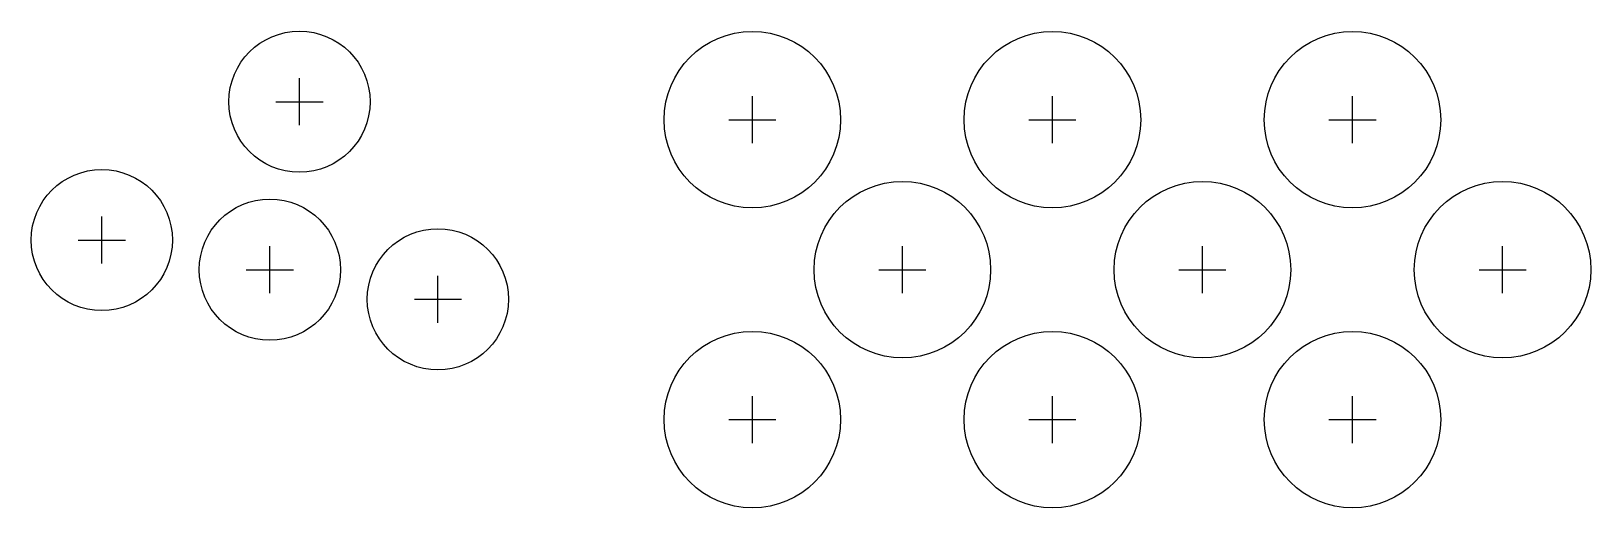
# Model space of a CAD drawing. Header units: millimetres. Extents: x -41 to 224, y -40 to 41.
import ezdxf

# ---------------------------------------------------------------- set-up
doc = ezdxf.new("R2010")
doc.units = ezdxf.units.MM
for name, color, linetype in [('BUTTONS_24', 1, 'Continuous'), ('BUTTONS_30', 5, 'Continuous'), ('REFERENCE', 8, 'Continuous')]:
    doc.layers.add(name, color=color, linetype=linetype)

msp = doc.modelspace()

# ---------------------------------------------------------------- linework, layer by layer
at = {"layer": 'BUTTONS_24'}
for centre in [(5.0358, 28.5594), (-28.5594, 5.0358), (0, 0), (28.5594, -5.0358)]:
    msp.add_circle(centre, 12, dxfattribs=at)
at = {"layer": 'BUTTONS_30'}
for centre in [(82, 25.5), (133, 25.5), (184, 25.5), (107.5, 0), (158.5, 0), (209.5, 0), (82, -25.5), (133, -25.5), (184, -25.5)]:
    msp.add_circle(centre, 15, dxfattribs=at)
at = {"layer": 'REFERENCE'}
for p, q in [((5.0358, 24.5594), (5.0358, 32.5594)), ((82, 21.5), (82, 29.5)), ((133, 21.5), (133, 29.5)), ((184, 21.5), (184, 29.5)), ((1.0358, 28.5594), (9.0358, 28.5594)), ((78, 25.5), (86, 25.5)), ((129, 25.5), (137, 25.5)), ((180, 25.5), (188, 25.5)), ((-28.5594, 1.0358), (-28.5594, 9.0358)), ((-32.5594, 5.0358), (-24.5594, 5.0358)), ((0, -4), (0, 4)), ((107.5, -4), (107.5, 4)), ((158.5, -4), (158.5, 4)), ((209.5, -4), (209.5, 4)), ((-4, 0), (4, 0)), ((103.5, 0), (111.5, 0)), ((154.5, 0), (162.5, 0)), ((205.5, 0), (213.5, 0)), ((28.5594, -9.0358), (28.5594, -1.0358)), ((24.5594, -5.0358), (32.5594, -5.0358)), ((82, -29.5), (82, -21.5)), ((133, -29.5), (133, -21.5)), ((184, -29.5), (184, -21.5)), ((78, -25.5), (86, -25.5)), ((129, -25.5), (137, -25.5)), ((180, -25.5), (188, -25.5))]:
    msp.add_line(p, q, dxfattribs=at)

doc.saveas('drawing.dxf')
